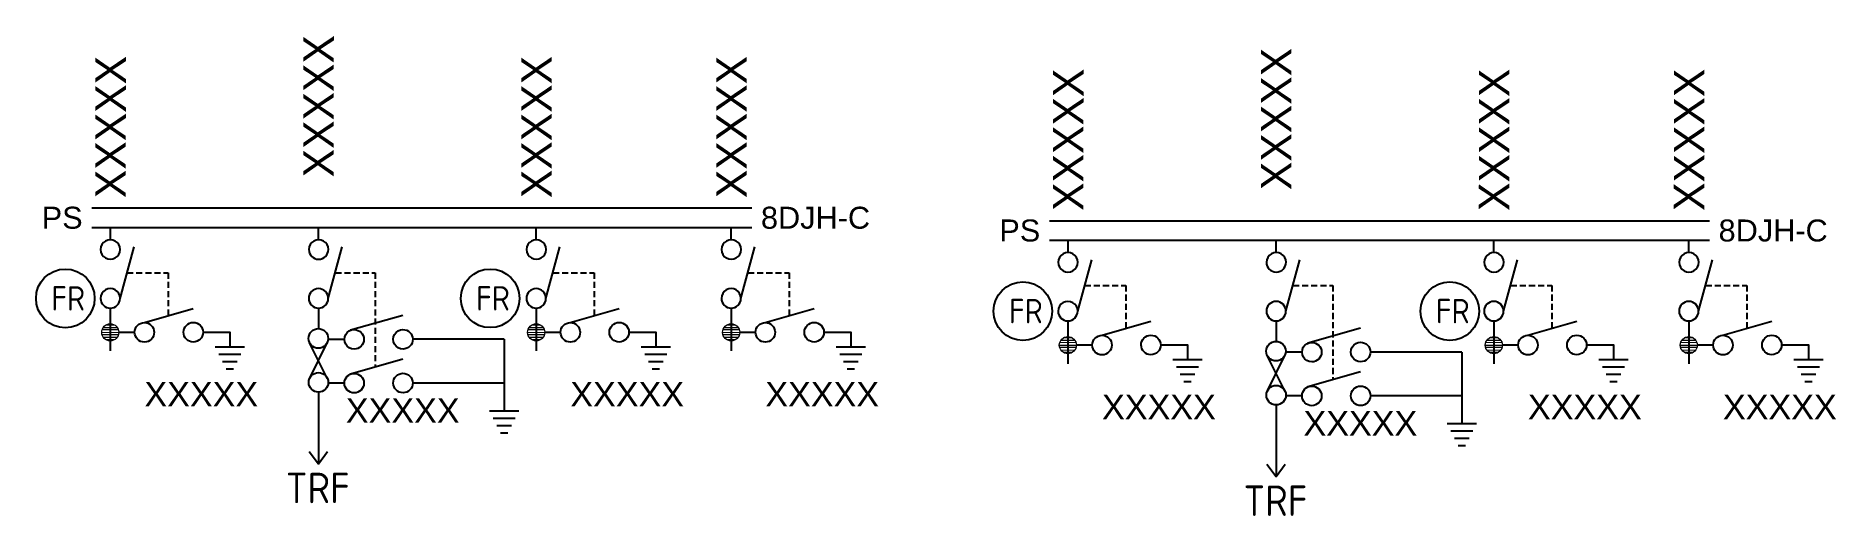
# Model space of a CAD drawing. Header units: metres. Extents: x 294061 to 294208, y 6261421 to 6261460.
import ezdxf
from ezdxf.enums import TextEntityAlignment as Align

# ---------------------------------------------------------------- set-up
doc = ezdxf.new("R2010")
doc.units = ezdxf.units.M
for name, pattern in [('A', [0]), ('CENTERX2', [4, 2.5, -0.5, 0.5, -0.5]), ('DASHED', [0.75, 0.5, -0.25])]:
    doc.linetypes.add(name, pattern=pattern)
doc.layers.get('0').update_dxf_attribs({"color": 6})
doc.layers.add('Equip_HV_NEW', color=2, linetype='Continuous')
doc.styles.add('ARIAL', font='arial.ttf', dxfattribs={"height": 2})
doc.styles.add('iecISOCP', font='isocp.shx')
doc.styles.add('IESYMBOL1', font='isocp.shx')
doc.styles.get("Standard").update_dxf_attribs({"font": 'arial.ttf'})
doc.styles.add('SWG_LABEL', font='arial.ttf')
doc.styles.add('SWITCH_LABEL', font='arial.ttf', dxfattribs={"height": 2.5})

# ---------------------------------------------------------------- blocks, each defined once
blk = doc.blocks.new('SWG_SIE_TRF_NOES_NEW')
for p, q in [((7.007658981188779, 0.8014608589687242), (2.793407146640941, 1.949244011769732)), ((14.67871131381024, -0.000154914623181845), (20.53624190852938, -0.003522303236566091))]:
    blk.add_line(p, q)
at = {"linetype": 'DASHED'}
blk.add_lwpolyline([(4.900533095148225, 1.375352433359253), (4.900533095148225, 4.637579394272062), (12.60922492078097, 4.637579394272059)], dxfattribs=at)
for points in [[(2.199890648897632, 0.01142022152880173), (1.199890648897632, 0.01142022152880173)], [(19.53601361670204, -0.7532178181157586), (20.53624190852938, -0.003522303236566091), (19.53647029240139, 0.7467821125515846)], [(7.799878686168153, -0.0001549146231738519), (9.452547423008419, -0.0001549146231804249)]]:
    blk.add_lwpolyline(points)
for points in [[(2.998235349059836, -0.7902316603176516, 1), (3.001542530744086, 0.8097649216910057, 1)], [(6.998226804161117, -0.7984996145864827, 1), (7.001533986204844, 0.8014969673838621, 1)]]:
    blk.add_lwpolyline(points, format="xyb", close=True)
at = {"flags": 1}
blk.add_attdef('Z', (0, 0), '', height=0.2, dxfattribs=at)
at = {"style": 'SWITCH_LABEL', "flags": 9}
blk.add_attdef('STREET_CODE', text='', height=0.2, dxfattribs=at).set_placement((0, -0.2), align=Align.MIDDLE_LEFT)
at = {"flags": 9}
for tag, p in [('SUBURB', (0, -1)), ('STREETNAME', (0, -1.2)), ('ORIENTATION', (0, -0.4)), ('USAGE', (0, -0.8)), ('PARENT', (0, -0.6000000000000001)), ('LOCATION', (0, -1.4)), ('OPERATED_BY', (-0.001946631587735226, -2.10827508610528)), ('OWNED_BY', (0.0042316741049504, -1.885765376758273)), ('MAINTAINED_BY', (-0.003484891792261635, -2.315127232048511)), ('NOTES', (0, -1.6))]:
    blk.add_attdef(tag, text='', height=0.2, dxfattribs=at).set_placement(p, align=Align.MIDDLE_LEFT)
blk = doc.blocks.new('SWG_FUSE_NEW')
for points in [[(1.151018349648275, 0.7179418992210115), (4.044335352119365, -0.7061689954979291)], [(1.16010596093279, -0.7153053723340638), (4.044335352119365, 0.7271212708662621)]]:
    blk.add_lwpolyline(points)
for centre in [(0.7999994521959453, -0.0009362084101436469), (4.399890907674916, 0.01047613768416639)]:
    blk.add_circle(centre, 0.8)
blk = doc.blocks.new('SWG_SIE_TRF_NEW')
at = {"linetype": 'CENTERX2'}
blk.add_blockref('SWG_SIE_TRF_NOES_NEW', (3.051354724448174e-10, 2.20019558128115e-11), dxfattribs=at)
at = {"linetype": 'CENTERX2', "rotation": 180}
blk.add_blockref('SWG_FUSE_NEW', (14.67871131411538, -0.0001549146011798896), dxfattribs=at)
at = {"style": 'IESYMBOL1'}
blk.add_text('TRF', height=2.5, rotation=89.98255627774458, dxfattribs=at).set_placement((22.51453698722709, -0.05466478420430709), align=Align.MIDDLE_CENTER)
blk = doc.blocks.new('FAULT_INDIC_SE')
blk.add_circle((0, 0), 2.4)
at = {"insert": (-1.151798744079314, 1.002311643711891), "char_height": 2, "width": 2.704225216971281, "attachment_point": 1, "style": 'iecISOCP'}
blk.add_mtext('FR', dxfattribs=at)
blk = doc.blocks.new('SWG_SIE_SU_NEW')
blk.add_line((5.807768332291147, 0.7900406374399225), (1.59351649774331, 1.937823790240929))
at = {"linetype": 'A', "lineweight": 0}
for p, q in [((7.980944807652106, 0.3469309391532249), (7.979888787815662, -0.3683052812858865)), ((8.179566227182306, -0.5842123326245021), (8.181258932617977, 0.5622474177934187)), ((8.381399027751216, 0.6590170241202937), (8.379419696860207, -0.6815725146616387)), ((8.579380620100192, -0.7115727819431799), (8.581447667564122, 0.6884266920707613)), ((8.781402137538334, 0.6594734354563538), (8.77941971493712, -0.683210101039033)), ((8.979565745098178, -0.5878385049918462), (8.981265671906637, 0.5635122400846182)), ((9.180948128289144, 0.3510031850139228), (9.179874851571629, -0.3759210226843051))]:
    blk.add_line(p, q, dxfattribs=at)
at = {"linetype": 'DASHED'}
blk.add_lwpolyline([(3.700642415017228, 1.363932213840426), (3.700642415017228, 4.733083658538645), (7.222083656743507, 4.733083658538644)], dxfattribs=at)
for points in [[(1, -1.618442792977737e-16), (0, 0)], [(6.599988037270521, -0.0115751361519765), (10.09998803727052, -0.01157513615197741)]]:
    blk.add_lwpolyline(points)
for points in [[(1.798344700162205, -0.8016518818464536, 1), (1.801651881846454, 0.7983447001622035, 1)], [(5.798336155263486, -0.8099198361152853, 1), (5.801643337307213, 0.7900767458550595, 1)]]:
    blk.add_lwpolyline(points, format="xyb", close=True)
at = {"linetype": 'A', "lineweight": 0}
blk.add_circle((8.582169142749542, -0.01157513615197736), 0.700001, dxfattribs=at)
at = {"style": 'SWG_LABEL', "flags": 8}
blk.add_attdef('ASSET_NUM', text='', height=2.5, rotation=179.9543738355393, dxfattribs=at).set_placement((-2.400000014549337, 0.01157541019216834), align=Align.MIDDLE_LEFT)
at = {"flags": 1}
blk.add_attdef('Z', (0, 0), '', height=0.2, dxfattribs=at)
at = {"style": 'SWITCH_LABEL', "flags": 9}
blk.add_attdef('STREET_CODE', text='', height=0.2, dxfattribs=at).set_placement((0, 0), align=Align.MIDDLE_LEFT)
at = {"flags": 9}
for tag, p in [('SUBURB', (0, -0.8)), ('STREETNAME', (0, -1)), ('ORIENTATION', (0, -0.2)), ('USAGE', (0, -0.6000000000000001)), ('PARENT', (0, -0.4)), ('LOCATION', (0, -1.2)), ('NOTES', (0, -1.4)), ('OPERATED_BY', (-0.01320658089403537, -1.839962931788854)), ('OWNED_BY', (-0.007028275201349743, -1.617453222441847)), ('MAINTAINED_BY', (-0.01474484109856178, -2.046815077732084))]:
    blk.add_attdef(tag, text='', height=0.2, dxfattribs=at).set_placement(p, align=Align.MIDDLE_LEFT)
blk = doc.blocks.new('SWG_SIE_TRS_ES_1_NEW')
for p, q in [((-6.102821038527605, 4.327390560325643), (-1.803533940964739, 5.546957848859775)), ((-6.102827328052964, 0.7467257305781753), (-1.803540230490098, 1.966293019112308)), ((5.301414210842172, -2.290145760266177), (7.701409083780975, -2.285184987610429)), ((5.60265376330621, -2.889524381841233), (7.40264991802896, -2.885803802305254)), ((5.90389331568703, -3.488903003497689), (7.103890752257161, -3.48642261727975)), ((6.205132867892548, -4.088281625221107), (6.805131586163401, -4.087041432204223))]:
    blk.add_line(p, q)
for points in [[(-6.590911800671444, 3.557514823239167), (-7.890910300698698, 3.557514823239167)], [(6.501411647311642, 3.569089959391143), (-0.9909237634009251, 3.569089959391143)], [(6.501411647311642, 3.569089959391143), (6.501411647311641, -2.287665373938303)], [(-6.590918090196803, -0.02315000650830071), (-7.890916590224057, -0.02315000650830123)], [(6.501411647311641, -0.01157487035632432), (-0.9909300529262834, -0.01157487035632432)]]:
    blk.add_lwpolyline(points)
for points in [[(-5.789259918664409, 2.759170123275858, -1), (-5.792567100708136, 4.359166705246203, -1)], [(-1.789268463563128, 2.76743807754469, -1), (-1.792575645247378, 4.367434659553346, -1)], [(-5.789266208189768, -0.8214947064716095, -1), (-5.792573390233495, 0.7785018754987353, -1)], [(-1.789274753088487, -0.8132267522027778, -1), (-1.792581934772737, 0.7867698298058793, -1)]]:
    blk.add_lwpolyline(points, format="xyb", close=True)
at = {"flags": 1}
blk.add_attdef('Z', (0, 0), '', height=0.2, dxfattribs=at)
at = {"style": 'SWG_LABEL', "flags": 8}
blk.add_attdef('ASSET_NUM', text='', height=2.5, dxfattribs=at).set_placement((-1.812458295846312, -2.263952421166791), align=Align.MIDDLE_CENTER)
at = {"style": 'SWITCH_LABEL', "flags": 9}
blk.add_attdef('STREET_CODE', text='', height=0.2, dxfattribs=at).set_placement((0, -0.2), align=Align.MIDDLE_LEFT)
at = {"flags": 9}
for tag, p in [('SUBURB', (0, -1)), ('STREETNAME', (0, -1.2)), ('ORIENTATION', (0, -0.4)), ('USAGE', (0, -0.8)), ('PARENT', (0, -0.6000000000000001)), ('LOCATION', (0, -1.4)), ('OPERATED_BY', (0.005499042616577299, -2.026031459455986)), ('NOTES', (0, -1.6)), ('OWNED_BY', (0.01167734830926292, -1.803521750108979)), ('MAINTAINED_BY', (0.003960782412050889, -2.232883605399216))]:
    blk.add_attdef(tag, text='', height=0.2, dxfattribs=at).set_placement(p, align=Align.MIDDLE_LEFT)
blk = doc.blocks.new('SWG_SIE_ES_NEW')
for p, q in [((-5.792573390237521, 0.7785018756985664), (-1.792581934772898, 1.926248920150101)), ((0.01155033355462343, -1.211572306434391), (2.411545206996379, -1.206611533794785)), ((0.312789886462269, -1.810950927989324), (2.112786040845094, -1.807230348436861)), ((0.614029438438592, -2.410329549660673), (1.814026875625131, -2.407849163428182)), ((0.9152689913462376, -3.00970817139023), (1.515267709473846, -3.008467978361296))]:
    blk.add_line(p, q)
for points in [[(-5.789266208186746, -0.8214947069063783, -1), (-5.792573390237521, 0.7785018756985664, -1)], [(-1.789274753071368, -0.8132267519831657, -1), (-1.792581934772898, 0.7867698296904564, -1)]]:
    blk.add_lwpolyline(points, format="xyb", close=True)
for points in [[(-6.590918090194464, -0.02315000630915165), (-7.890917090194463, -0.02315000630915165)], [(-0.9909300529398024, -0.01157486997544765), (1.211547769838344, -0.01157486997544765), (1.211547769838344, -1.209091920115491)]]:
    blk.add_lwpolyline(points)
at = {"flags": 1}
blk.add_attdef('Z', (0, 0), '', height=0.2, dxfattribs=at)
at = {"style": 'SWITCH_LABEL', "flags": 9}
blk.add_attdef('STREET_CODE', text='', height=0.2, dxfattribs=at).set_placement((0, -0.2000000001862645), align=Align.MIDDLE_LEFT)
at = {"flags": 9}
for tag, p in [('SUBURB', (0, -1)), ('STREETNAME', (0, -1.200000000186265)), ('ORIENTATION', (0, -0.400000000372529)), ('USAGE', (0, -0.7999999998137355)), ('PARENT', (0, -0.599999999627471)), ('LOCATION', (0, -1.400000000372529)), ('OPERATED_BY', (-0.002631169852435278, -2.005233567967828)), ('OWNED_BY', (0.003547135840250348, -1.782723858620821)), ('MAINTAINED_BY', (-0.004169430056961687, -2.212085713911058)), ('NOTES', (0, -1.599999999627471))]:
    blk.add_attdef(tag, text='', height=0.2, dxfattribs=at).set_placement(p, align=Align.MIDDLE_LEFT)
at = {"style": 'ARIAL', "flags": 8}
blk.add_attdef('ASSET_NUM', text='', height=2, dxfattribs=at).set_placement((14.29585591354407, -5.086180710174744), align=Align.MIDDLE_RIGHT)
blk = doc.blocks.new('*U13')
for p, q in [((-1.600000000000001, 2.220446049250313e-16), (-1.6, 54.05348857225617)), ((-8.881784197001252e-16, 2.6107588313450966e-17), (0, 54.05348857225617))]:
    blk.add_line(p, q)
at = {"style": 'ARIAL'}
blk.add_attdef('SWG_TYPE', text='', height=1.8, rotation=90, dxfattribs=at).set_placement((-0.7999999999999966, 54.79818424293282), align=Align.MIDDLE_LEFT)
blk.add_attdef('SUB_TYPE', text='', height=1.8, rotation=90, dxfattribs=at).set_placement((-0.8000000000000003, -0.7573673738163151), align=Align.MIDDLE_RIGHT)
blk = doc.blocks.new('8DJH-C_3_Feeder')
at = {"layer": 'Equip_HV_NEW', "linetype": 'CENTERX2'}
ref = blk.add_blockref('SWG_SIE_TRF_NEW', (15.71119817820211, 21.0330425885278), dxfattribs=dict(at, rotation=270))
ref.add_attrib('ASSET_NUM', 'XXXXX', dxfattribs={"layer": '0', "height": 2.5, "rotation": 89.95437383461827, "style": 'SWG_LABEL'}).set_placement((15.71119817820211, 23.93305491309195), align=Align.MIDDLE_LEFT)
at = {"layer": 'Equip_HV_NEW'}
ref = blk.add_blockref('SWG_SIE_SU_NEW', (-1.332339744707298, 19.8332), dxfattribs=dict(at, rotation=270))
ref.add_attrib('ASSET_NUM', 'XXXXX', dxfattribs={"layer": '0', "height": 2.5, "rotation": 89.9543738355392, "style": 'SWG_LABEL'}).set_placement((-1.320764334515147, 22.23320001454933), align=Align.MIDDLE_LEFT)
ref = blk.add_blockref('SWG_SIE_SU_NEW', (33.55080153046126, 19.83315193932502), dxfattribs=dict(at, rotation=270))
ref.add_attrib('ASSET_NUM', 'XXXXX', dxfattribs={"layer": '0', "height": 2.5, "rotation": 89.9543738355392, "style": 'SWG_LABEL'}).set_placement((33.56237694065341, 22.23315195387435), align=Align.MIDDLE_LEFT)
ref = blk.add_blockref('SWG_SIE_SU_NEW', (49.52141150868724, 19.83315193932502), dxfattribs=dict(at, rotation=270))
ref.add_attrib('ASSET_NUM', 'XXXXX', dxfattribs={"layer": '0', "height": 2.5, "rotation": 89.9543738355392, "style": 'SWG_LABEL'}).set_placement((49.53298691887939, 22.23315195387435), align=Align.MIDDLE_LEFT)
at = {"layer": 'Equip_HV_NEW', "rotation": 270}
blk.add_blockref('*U13', (-2.847854518337407, 19.83315193932503), dxfattribs=at).add_auto_attribs({'SUB_TYPE': 'PS', 'SWG_TYPE': '8DJH-C'})
at = {"layer": 'Equip_HV_NEW', "linetype": 'CENTERX2'}
for p in [(-5.024123419195492, 14.03316219303969), (29.94207769432313, 14.03497145736181)]:
    blk.add_blockref('FAULT_INDIC_SE', p, dxfattribs=at)
at = {"layer": 'Equip_HV_NEW'}
ref = blk.add_blockref('SWG_SIE_ES_NEW', (7.247004037557925, 11.27490233874503), dxfattribs=at)
ref.add_attrib('ASSET_NUM', 'XXXXX', dxfattribs={"layer": '0', "height": 2, "style": 'ARIAL'}).set_placement((10.77162312711385, 6.188721628511283), align=Align.MIDDLE_RIGHT)
ref = blk.add_blockref('SWG_SIE_TRS_ES_1_NEW', (24.42422863196224, 7.1175), dxfattribs=at)
ref.add_attrib('ASSET_NUM', 'XXXXX', dxfattribs={"layer": '0', "height": 2, "style": 'SWG_LABEL'}).set_placement((22.61177033611597, 4.853547578833233), align=Align.MIDDLE_CENTER)
ref = blk.add_blockref('SWG_SIE_ES_NEW', (42.13014531272648, 11.27485427807005), dxfattribs=at)
ref.add_attrib('ASSET_NUM', 'XXXXX', dxfattribs={"layer": '0', "height": 2, "style": 'ARIAL'}).set_placement((45.65476440228241, 6.188673567836306), align=Align.MIDDLE_RIGHT)
ref = blk.add_blockref('SWG_SIE_ES_NEW', (58.10075529095246, 11.27485427807005), dxfattribs=at)
ref.add_attrib('ASSET_NUM', 'XXXXX', dxfattribs={"layer": '0', "height": 2, "style": 'ARIAL'}).set_placement((61.62537438050839, 6.188673567836302), align=Align.MIDDLE_RIGHT)
blk = doc.blocks.new('*U9')
for p, q in [((-1.600000000000001, 2.220446049250313e-16), (-1.6, 54.05348857225617)), ((-8.881784197001252e-16, 2.6107588313450966e-17), (0, 54.05348857225617))]:
    blk.add_line(p, q)
at = {"style": 'ARIAL'}
blk.add_attdef('SWG_TYPE', text='', height=1.8, rotation=90, dxfattribs=at).set_placement((-0.7999999999999966, 54.79818424293282), align=Align.MIDDLE_LEFT)
blk.add_attdef('SUB_TYPE', text='', height=1.8, rotation=90, dxfattribs=at).set_placement((-0.8000000000000003, -0.7573673738163151), align=Align.MIDDLE_RIGHT)

msp = doc.modelspace()

# ---------------------------------------------------------------- block references
at = {"linetype": 'CENTERX2'}
msp.add_blockref('8DJH-C_3_Feeder', (294146.5803040924, 6261423.461582861), dxfattribs=at)
at = {"layer": 'Equip_HV_NEW', "linetype": 'CENTERX2'}
ref = msp.add_blockref('SWG_SIE_TRF_NEW', (294083.8587060206, 6261445.539202336), dxfattribs=dict(at, rotation=270))
ref.add_attrib('ASSET_NUM', 'XXXXX', dxfattribs={"layer": '0', "height": 2.5, "rotation": 89.95437383461827, "style": 'SWG_LABEL'}).set_placement((294083.8587060206, 6261448.439214661), align=Align.MIDDLE_LEFT)
at = {"layer": 'Equip_HV_NEW'}
ref = msp.add_blockref('SWG_SIE_SU_NEW', (294066.8151680977, 6261444.339359748), dxfattribs=dict(at, rotation=270))
ref.add_attrib('ASSET_NUM', 'XXXXX', dxfattribs={"layer": '0', "height": 2.5, "rotation": 89.9543738355392, "style": 'SWG_LABEL'}).set_placement((294066.8267435079, 6261446.739359763), align=Align.MIDDLE_LEFT)
ref = msp.add_blockref('SWG_SIE_SU_NEW', (294101.6983093729, 6261444.339311687), dxfattribs=dict(at, rotation=270))
ref.add_attrib('ASSET_NUM', 'XXXXX', dxfattribs={"layer": '0', "height": 2.5, "rotation": 89.9543738355392, "style": 'SWG_LABEL'}).set_placement((294101.7098847831, 6261446.739311702), align=Align.MIDDLE_LEFT)
ref = msp.add_blockref('SWG_SIE_SU_NEW', (294117.6689193511, 6261444.339311687), dxfattribs=dict(at, rotation=270))
ref.add_attrib('ASSET_NUM', 'XXXXX', dxfattribs={"layer": '0', "height": 2.5, "rotation": 89.9543738355392, "style": 'SWG_LABEL'}).set_placement((294117.6804947613, 6261446.739311702), align=Align.MIDDLE_LEFT)
at = {"layer": 'Equip_HV_NEW', "rotation": 270}
msp.add_blockref('*U9', (294065.2996533241, 6261444.339311687), dxfattribs=at).add_auto_attribs({'SUB_TYPE': 'PS', 'SWG_TYPE': '8DJH-C'})
at = {"layer": 'Equip_HV_NEW', "linetype": 'CENTERX2'}
for p in [(294063.1233844232, 6261438.53932194), (294097.915679221, 6261438.542450981)]:
    msp.add_blockref('FAULT_INDIC_SE', p, dxfattribs=at)
at = {"layer": 'Equip_HV_NEW'}
ref = msp.add_blockref('SWG_SIE_ES_NEW', (294075.3945118799, 6261435.781062086), dxfattribs=at)
ref.add_attrib('ASSET_NUM', 'XXXXX', dxfattribs={"layer": '0', "height": 2, "style": 'ARIAL'}).set_placement((294078.9191309695, 6261430.694881376), align=Align.MIDDLE_RIGHT)
ref = msp.add_blockref('SWG_SIE_ES_NEW', (294110.2776531551, 6261435.781014026), dxfattribs=at)
ref.add_attrib('ASSET_NUM', 'XXXXX', dxfattribs={"layer": '0', "height": 2, "style": 'ARIAL'}).set_placement((294113.8022722447, 6261430.694833316), align=Align.MIDDLE_RIGHT)
ref = msp.add_blockref('SWG_SIE_ES_NEW', (294126.2482631333, 6261435.781014026), dxfattribs=at)
ref.add_attrib('ASSET_NUM', 'XXXXX', dxfattribs={"layer": '0', "height": 2, "style": 'ARIAL'}).set_placement((294129.7728822229, 6261430.694833316), align=Align.MIDDLE_RIGHT)
ref = msp.add_blockref('SWG_SIE_TRS_ES_1_NEW', (294092.5717364743, 6261431.623659748), dxfattribs=at)
ref.add_attrib('ASSET_NUM', 'XXXXX', dxfattribs={"layer": '0', "height": 2, "style": 'SWG_LABEL'}).set_placement((294090.7592781785, 6261429.359707327), align=Align.MIDDLE_CENTER)

doc.saveas('drawing.dxf')
